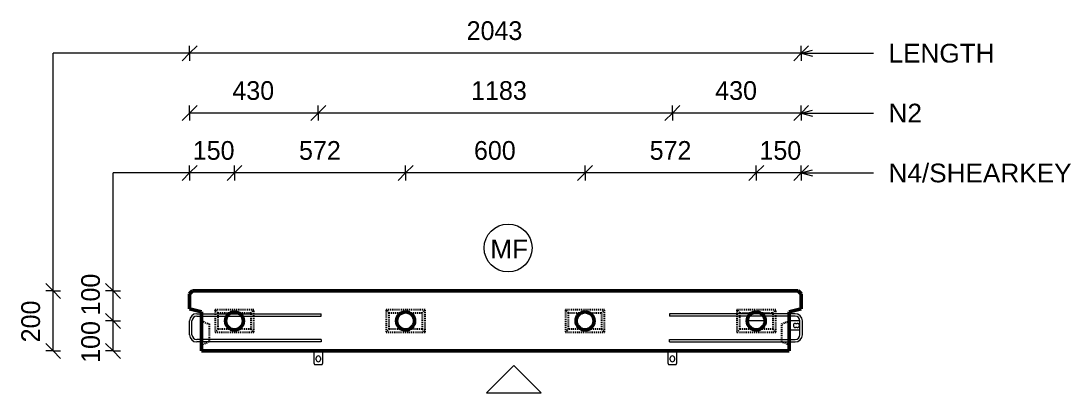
# Model space of a CAD drawing. Header units: millimetres. Extents: x -14573 to -64, y -12208 to 18539.
# Drawn here: x -14573 to -11067, y 12773 to 14015 of the extents above; entities that cross this region are included whole.
import ezdxf

# ---------------------------------------------------------------- set-up
doc = ezdxf.new("R2010")
doc.units = ezdxf.units.MM
doc.linetypes.add('Dash', pattern=[6.36, 3.18, -3.18])
for name, color, linetype, lineweight in [('A-ANNO-DIMS', 211, 'Continuous', 9), ('A-ANNO-DIMS-25', 211, 'Continuous', 9), ('A-DETL-MBND', 5, 'Continuous', 18), ('A-DETL-THIN', 151, 'Continuous', 18), ('A-GENM', 13, 'Continuous', 18), ('A-WALL', 113, 'Continuous', 25), ('A-WALL-HDLN', 110, 'Dash', 25), ('G-ANNO-TEXT', 231, 'Continuous', 9), ('S-RBAR', 171, 'Continuous', 18)]:
    doc.layers.add(name, color=color, linetype=linetype, lineweight=lineweight)
doc.styles.add('Arial', font='arial.ttf', dxfattribs={"height": 62.5})
doc.styles.add('Nirmala UI Semilight', font='NirmalaS.ttf', dxfattribs={"height": 62.5})
doc.dimstyles.new('Arrow_Filled_-_2_5_NI_UI', dxfattribs={"dimscale": 304.8, "dimtxt": 65.460247, "dimasz": 0.164042, "dimexe": 0.082021, "dimexo": 0.0625, "dimgap": 0.082021, "dimtad": 1, "dimdec": 4, "dimzin": 0, "dimdsep": 46, "dimtxsty": 'Nirmala UI Semilight', "dimblk1": 'OBLIQUE', "dimblk2": 'OBLIQUE', "dimsah": 1, "dimcen": 0.09, "dimazin": 0, "dimtfac": 1, "dimtdec": 4, "dimtix": 1, "dimtmove": 0, "dimatfit": 3, "dimfxl": 0.082021, "dimfxlon": 1, "dimtvp": 1, "dimtolj": 1, "dimtzin": 0, "dimarcsym": 2})
doc.dimstyles.new('Arrow_Filled_-_2_5_NI_UI_1', dxfattribs={"dimscale": 304.8, "dimtxt": 65.460247, "dimasz": 0.164042, "dimexe": 0.082021, "dimexo": 0.0625, "dimgap": 0.082021, "dimtad": 1, "dimdec": 4, "dimzin": 0, "dimdsep": 46, "dimtxsty": 'Nirmala UI Semilight', "dimblk1": 'OBLIQUE', "dimblk2": 'OBLIQUE', "dimsah": 1, "dimcen": 0.09, "dimazin": 0, "dimtfac": 1, "dimtdec": 4, "dimtix": 1, "dimtmove": 2, "dimatfit": 3, "dimfxl": 0.082021, "dimfxlon": 1, "dimtvp": 1, "dimtolj": 1, "dimtzin": 0, "dimarcsym": 2})

# ---------------------------------------------------------------- blocks, each defined once
blk = doc.blocks.new('RR spread anchor face based - RR-SA-2_5-250-1726823-Elevation Top')
at = {"layer": 'A-GENM'}
for p, q in [((-12088, 13013.8), (-12147.8, 13013.8)), ((-11972, 13013.8), (-12007.9, 13013.8)), ((-12007.9, 12983.8), (-11971.9, 12983.8)), ((-11986.9, 13005.8), (-11980.9, 13005.8)), ((-11980.9, 12991.8), (-11986.9, 12991.8))]:
    blk.add_line(p, q, dxfattribs=at)
for centre, start, end in [((-11986.9, 12998.8), 90, 270), ((-11980.9, 12998.8), 270, 90)]:
    blk.add_arc(centre, 7, start, end, dxfattribs=at)
blk = doc.blocks.new('RR spread anchor face based - RR-SA-1_4-160-1726851-Elevation Top')
at = {"layer": 'A-GENM'}
for p, q in [((-13595.4, 12913.8), (-13595.4, 12873.8)), ((-13565.4, 12873.8), (-13565.4, 12913.8)), ((-13595.4, 12873.8), (-13592.9, 12868.8)), ((-13587.4, 12884.3), (-13587.4, 12890.3)), ((-13573.4, 12890.3), (-13573.4, 12884.3)), ((-13567.9, 12868.8), (-13565.4, 12873.8)), ((-13592.9, 12868.8), (-13567.9, 12868.8))]:
    blk.add_line(p, q, dxfattribs=at)
for centre, start, end in [((-13580.4, 12890.3), 0, 180), ((-13580.4, 12884.3), 180, 0)]:
    blk.add_arc(centre, 7, start, end, dxfattribs=at)
blk = doc.blocks.new('DIMBLOCK1-Elevation Top')
at = {"layer": 'A-ANNO-DIMS-25'}
for p, q in [((-12117.9, 13507.8), (-12142.9, 13482.8)), ((-12117.9, 13507.8), (-12092.9, 13532.8)), ((-12117.9, 13507.8), (-12117.9, 13532.8)), ((-11967.9, 13507.8), (-12117.9, 13507.8)), ((-12117.9, 13507.8), (-12117.9, 13482.8)), ((-11967.9, 13507.8), (-11992.9, 13482.8)), ((-11967.9, 13507.8), (-11942.9, 13532.8)), ((-11967.9, 13507.8), (-11967.9, 13532.8)), ((-11967.9, 13507.8), (-11967.9, 13482.8))]:
    blk.add_line(p, q, dxfattribs=at)
at = {"layer": 'A-ANNO-DIMS-25', "color": 0, "insert": (-12107.2, 13614.4), "char_height": 62.5, "width": 154.248, "attachment_point": 1, "line_spacing_factor": 1.142579, "style": 'Nirmala UI Semilight'}
blk.add_mtext('150', dxfattribs=at)
blk = doc.blocks.new('_Oblique')
at = {"color": 0, "linetype": 'ByBlock', "lineweight": -2}
blk.add_line((-0.5, -0.5), (0.5, 0.5), dxfattribs=at)
blk = doc.blocks.new('DIMBLOCK2-Elevation Top')
at = {"layer": 'A-ANNO-DIMS-25'}
for p, q in [((-12689.4, 13507.8), (-12714.4, 13482.8)), ((-12689.4, 13507.8), (-12664.4, 13532.8)), ((-12689.4, 13507.8), (-12689.4, 13532.8)), ((-12117.9, 13507.8), (-12689.4, 13507.8)), ((-12689.4, 13507.8), (-12689.4, 13482.8)), ((-12117.9, 13507.8), (-12142.9, 13482.8)), ((-12117.9, 13507.8), (-12092.9, 13532.8)), ((-12117.9, 13507.8), (-12117.9, 13532.8)), ((-12117.9, 13507.8), (-12117.9, 13482.8))]:
    blk.add_line(p, q, dxfattribs=at)
at = {"layer": 'A-ANNO-DIMS-25', "color": 0, "insert": (-12473.9, 13614.4), "char_height": 62.5, "width": 168.53, "attachment_point": 1, "line_spacing_factor": 1.142579, "style": 'Nirmala UI Semilight'}
blk.add_mtext('572', dxfattribs=at)
blk = doc.blocks.new('DIMBLOCK3-Elevation Top')
at = {"layer": 'A-ANNO-DIMS-25'}
for p, q in [((-13288.9, 13507.8), (-13313.9, 13482.8)), ((-13288.9, 13507.8), (-13263.9, 13532.8)), ((-13288.9, 13507.8), (-13288.9, 13532.8)), ((-12689.4, 13507.8), (-13288.9, 13507.8)), ((-13288.9, 13507.8), (-13288.9, 13482.8)), ((-12689.4, 13507.8), (-12714.4, 13482.8)), ((-12689.4, 13507.8), (-12664.4, 13532.8)), ((-12689.4, 13507.8), (-12689.4, 13532.8)), ((-12689.4, 13507.8), (-12689.4, 13482.8))]:
    blk.add_line(p, q, dxfattribs=at)
at = {"layer": 'A-ANNO-DIMS-25', "color": 0, "insert": (-13060.6, 13614.4), "char_height": 62.5, "width": 171.387, "attachment_point": 1, "line_spacing_factor": 1.142579, "style": 'Nirmala UI Semilight'}
blk.add_mtext('600', dxfattribs=at)
blk = doc.blocks.new('DIMBLOCK4-Elevation Top')
at = {"layer": 'A-ANNO-DIMS-25'}
for p, q in [((-13860.4, 13507.8), (-13885.4, 13482.8)), ((-13860.4, 13507.8), (-13835.4, 13532.8)), ((-13860.4, 13507.8), (-13860.4, 13532.8)), ((-13288.9, 13507.8), (-13860.4, 13507.8)), ((-13860.4, 13507.8), (-13860.4, 13482.8)), ((-13288.9, 13507.8), (-13313.9, 13482.8)), ((-13288.9, 13507.8), (-13263.9, 13532.8)), ((-13288.9, 13507.8), (-13288.9, 13532.8)), ((-13288.9, 13507.8), (-13288.9, 13482.8))]:
    blk.add_line(p, q, dxfattribs=at)
at = {"layer": 'A-ANNO-DIMS-25', "color": 0, "insert": (-13644.9, 13614.4), "char_height": 62.5, "width": 168.53, "attachment_point": 1, "line_spacing_factor": 1.142579, "style": 'Nirmala UI Semilight'}
blk.add_mtext('572', dxfattribs=at)
blk = doc.blocks.new('DIMBLOCK5-Elevation Top')
at = {"layer": 'A-ANNO-DIMS-25'}
for p, q in [((-14010.4, 13507.8), (-14035.4, 13482.8)), ((-14010.4, 13507.8), (-13985.4, 13532.8)), ((-14010.4, 13507.8), (-14010.4, 13532.8)), ((-13860.4, 13507.8), (-14010.4, 13507.8)), ((-14010.4, 13507.8), (-14010.4, 13482.8)), ((-13860.4, 13507.8), (-13885.4, 13482.8)), ((-13860.4, 13507.8), (-13835.4, 13532.8)), ((-13860.4, 13507.8), (-13860.4, 13532.8)), ((-13860.4, 13507.8), (-13860.4, 13482.8))]:
    blk.add_line(p, q, dxfattribs=at)
at = {"layer": 'A-ANNO-DIMS-25', "color": 0, "insert": (-13999.7, 13614.4), "char_height": 62.5, "width": 154.248, "attachment_point": 1, "line_spacing_factor": 1.142579, "style": 'Nirmala UI Semilight'}
blk.add_mtext('150', dxfattribs=at)
blk = doc.blocks.new('DIMBLOCK6-Elevation Top')
at = {"layer": 'A-ANNO-DIMS-25'}
for p, q in [((-12397.9, 13707.8), (-12372.9, 13732.8)), ((-12397.9, 13707.8), (-12397.9, 13732.8)), ((-11967.9, 13707.8), (-11942.9, 13732.8)), ((-11967.9, 13707.8), (-11967.9, 13732.8)), ((-12397.9, 13707.8), (-12422.9, 13682.8)), ((-11967.9, 13707.8), (-12397.9, 13707.8)), ((-12397.9, 13707.8), (-12397.9, 13682.8)), ((-11967.9, 13707.8), (-11992.9, 13682.8)), ((-11967.9, 13707.8), (-11967.9, 13682.8))]:
    blk.add_line(p, q, dxfattribs=at)
at = {"layer": 'A-ANNO-DIMS-25', "color": 0, "insert": (-12254.9, 13814.4), "char_height": 62.5, "width": 172.815, "attachment_point": 1, "line_spacing_factor": 1.142579, "style": 'Nirmala UI Semilight'}
blk.add_mtext('430', dxfattribs=at)
blk = doc.blocks.new('DIMBLOCK7-Elevation Top')
at = {"layer": 'A-ANNO-DIMS-25'}
for p, q in [((-13580.4, 13707.8), (-13555.4, 13732.8)), ((-13580.4, 13707.8), (-13580.4, 13732.8)), ((-12397.9, 13707.8), (-12372.9, 13732.8)), ((-12397.9, 13707.8), (-12397.9, 13732.8)), ((-13580.4, 13707.8), (-13605.4, 13682.8)), ((-12397.9, 13707.8), (-13580.4, 13707.8)), ((-13580.4, 13707.8), (-13580.4, 13682.8)), ((-12397.9, 13707.8), (-12422.9, 13682.8)), ((-12397.9, 13707.8), (-12397.9, 13682.8))]:
    blk.add_line(p, q, dxfattribs=at)
at = {"layer": 'A-ANNO-DIMS-25', "color": 0, "insert": (-13070.1, 13814.4), "char_height": 62.5, "width": 194.238, "attachment_point": 1, "line_spacing_factor": 1.142579, "style": 'Nirmala UI Semilight'}
blk.add_mtext('1183', dxfattribs=at)
blk = doc.blocks.new('DIMBLOCK8-Elevation Top')
at = {"layer": 'A-ANNO-DIMS-25'}
for p, q in [((-14010.4, 13707.8), (-13985.4, 13732.8)), ((-14010.4, 13707.8), (-14010.4, 13732.8)), ((-13580.4, 13707.8), (-13555.4, 13732.8)), ((-13580.4, 13707.8), (-13580.4, 13732.8)), ((-14010.4, 13707.8), (-14035.4, 13682.8)), ((-13580.4, 13707.8), (-14010.4, 13707.8)), ((-14010.4, 13707.8), (-14010.4, 13682.8)), ((-13580.4, 13707.8), (-13605.4, 13682.8)), ((-13580.4, 13707.8), (-13580.4, 13682.8))]:
    blk.add_line(p, q, dxfattribs=at)
at = {"layer": 'A-ANNO-DIMS-25', "color": 0, "insert": (-13867.4, 13814.4), "char_height": 62.5, "width": 172.815, "attachment_point": 1, "line_spacing_factor": 1.142579, "style": 'Nirmala UI Semilight'}
blk.add_mtext('430', dxfattribs=at)
blk = doc.blocks.new('DIMBLOCK9-Elevation Top')
at = {"layer": 'A-ANNO-DIMS-25'}
for p, q in [((-14265.9, 13013.8), (-14290.9, 13038.8)), ((-14265.9, 13013.8), (-14290.9, 13013.8)), ((-14265.9, 12913.8), (-14265.9, 13013.8)), ((-14265.9, 13013.8), (-14240.9, 12988.8)), ((-14265.9, 13013.8), (-14240.9, 13013.8)), ((-14265.9, 12913.8), (-14290.9, 12938.8)), ((-14265.9, 12913.8), (-14290.9, 12913.8)), ((-14265.9, 12913.8), (-14240.9, 12888.8)), ((-14265.9, 12913.8), (-14240.9, 12913.8))]:
    blk.add_line(p, q, dxfattribs=at)
at = {"layer": 'A-ANNO-DIMS-25', "color": 0, "insert": (-14372.4, 12873.9), "char_height": 62.5, "width": 154.248, "attachment_point": 1, "rotation": 90, "line_spacing_factor": 1.142579, "style": 'Nirmala UI Semilight'}
blk.add_mtext('100', dxfattribs=at)
blk = doc.blocks.new('DIMBLOCK10-Elevation Top')
at = {"layer": 'A-ANNO-DIMS-25'}
for p, q in [((-14265.9, 13113.8), (-14290.9, 13138.8)), ((-14265.9, 13113.8), (-14290.9, 13113.8)), ((-14265.9, 13013.8), (-14265.9, 13113.8)), ((-14265.9, 13113.8), (-14240.9, 13088.8)), ((-14265.9, 13113.8), (-14240.9, 13113.8)), ((-14265.9, 13013.8), (-14290.9, 13038.8)), ((-14265.9, 13013.8), (-14290.9, 13013.8)), ((-14265.9, 13013.8), (-14240.9, 12988.8)), ((-14265.9, 13013.8), (-14240.9, 13013.8))]:
    blk.add_line(p, q, dxfattribs=at)
at = {"layer": 'A-ANNO-DIMS-25', "color": 0, "insert": (-14372.4, 13032.2), "char_height": 62.5, "width": 154.248, "attachment_point": 1, "rotation": 90, "line_spacing_factor": 1.142579, "style": 'Nirmala UI Semilight'}
blk.add_mtext('100', dxfattribs=at)
blk = doc.blocks.new('DIMBLOCK11-Elevation Top')
at = {"layer": 'A-ANNO-DIMS-25'}
for p, q in [((-14465.9, 13113.8), (-14490.9, 13138.8)), ((-14465.9, 13113.8), (-14490.9, 13113.8)), ((-14465.9, 12913.8), (-14465.9, 13113.8)), ((-14465.9, 13113.8), (-14440.9, 13088.8)), ((-14465.9, 13113.8), (-14440.9, 13113.8)), ((-14465.9, 12913.8), (-14490.9, 12938.8)), ((-14465.9, 12913.8), (-14490.9, 12913.8)), ((-14465.9, 12913.8), (-14440.9, 12888.8)), ((-14465.9, 12913.8), (-14440.9, 12913.8))]:
    blk.add_line(p, q, dxfattribs=at)
at = {"layer": 'A-ANNO-DIMS-25', "color": 0, "insert": (-14572.4, 12942.4), "char_height": 62.5, "width": 171.387, "attachment_point": 1, "rotation": 90, "line_spacing_factor": 1.142579, "style": 'Nirmala UI Semilight'}
blk.add_mtext('200', dxfattribs=at)
blk = doc.blocks.new('DIMBLOCK12-Elevation Top')
at = {"layer": 'A-ANNO-DIMS-25'}
for p, q in [((-14010.4, 13907.8), (-13985.4, 13932.8)), ((-14010.4, 13907.8), (-14010.4, 13932.8)), ((-11967.9, 13907.8), (-11942.9, 13932.8)), ((-11967.9, 13907.8), (-11967.9, 13932.8)), ((-14010.4, 13907.8), (-14035.4, 13882.8)), ((-11967.9, 13907.8), (-14010.4, 13907.8)), ((-14010.4, 13907.8), (-14010.4, 13882.8)), ((-11967.9, 13907.8), (-11992.9, 13882.8)), ((-11967.9, 13907.8), (-11967.9, 13882.8))]:
    blk.add_line(p, q, dxfattribs=at)
at = {"layer": 'A-ANNO-DIMS-25', "color": 0, "insert": (-13085, 14014.4), "char_height": 62.5, "width": 229.944, "attachment_point": 1, "line_spacing_factor": 1.142579, "style": 'Nirmala UI Semilight'}
blk.add_mtext('2043', dxfattribs=at)

msp = doc.modelspace()

# ---------------------------------------------------------------- linework, layer by layer
at = {"layer": 'A-DETL-MBND'}
for p, q in [((-14465.89476, 13113.80383), (-14465.89476, 13907.8159)), ((-14010.4305, 13907.8159), (-14465.89476, 13907.8159)), ((-14265.89476, 13113.80383), (-14265.89476, 13507.8159)), ((-14010.4305, 13507.8159), (-14265.89476, 13507.8159))]:
    msp.add_line(p, q, dxfattribs=at)
at = {"layer": 'A-DETL-THIN'}
for p, q in [((-12927.75922, 12864.66189), (-13019.18057, 12773.24053)), ((-12836.33786, 12773.24053), (-12927.75922, 12864.66189)), ((-13019.18057, 12773.24053), (-12836.33786, 12773.24053))]:
    msp.add_line(p, q, dxfattribs=at)
msp.add_circle((-12946.56723, 13257.40479), 80, dxfattribs=at)
at = {"layer": 'A-WALL', "lineweight": 50}
for p, q in [((-14000.42792, 13113.80383), (-14010.4305, 13103.80125)), ((-14010.4305, 13103.80125), (-14010.4305, 13053.80383)), ((-11977.93308, 13113.80383), (-14000.42792, 13113.80383)), ((-11967.9305, 13103.80125), (-11977.93308, 13113.80383)), ((-11967.9305, 13053.80383), (-11967.9305, 13103.80125)), ((-14010.4305, 13053.80383), (-13970.4305, 13043.80383)), ((-12007.9305, 13043.80383), (-11967.9305, 13053.80383)), ((-13970.4305, 13043.80383), (-13970.4305, 12913.80383)), ((-12007.9305, 12913.80383), (-12007.9305, 13043.80383)), ((-13970.4305, 12913.80383), (-12007.9305, 12913.80383))]:
    msp.add_line(p, q, dxfattribs=at)
for centre, start, end in [((-13860.4305, 13013.80383), 90, 270), ((-13860.4305, 13013.80383), 270, 90), ((-13288.9305, 13013.80383), 90, 270), ((-13288.9305, 13013.80383), 270, 90), ((-12689.4305, 13013.80383), 90, 270), ((-12689.4305, 13013.80383), 270, 90), ((-12117.9305, 13013.80383), 90, 270), ((-12117.9305, 13013.80383), 270, 90)]:
    msp.add_arc(centre, 30, start, end, dxfattribs=at)
at = {"layer": 'A-WALL-HDLN'}
for p, q in [((-13795.4305, 13051.30383), (-13925.4305, 13051.30383)), ((-13925.4305, 13051.30383), (-13925.4305, 13037.85344)), ((-13915.4305, 13041.30383), (-13925.4305, 13051.30383)), ((-13805.4305, 13041.30383), (-13795.4305, 13051.30383)), ((-13795.4305, 13037.85344), (-13795.4305, 13051.30383)), ((-13223.9305, 13051.30383), (-13353.9305, 13051.30383)), ((-13353.9305, 13051.30383), (-13353.9305, 12976.30383)), ((-13343.9305, 13041.30383), (-13353.9305, 13051.30383)), ((-13233.9305, 13041.30383), (-13223.9305, 13051.30383)), ((-13223.9305, 12976.30383), (-13223.9305, 13051.30383)), ((-12624.4305, 13051.30383), (-12754.4305, 13051.30383)), ((-12754.4305, 13051.30383), (-12754.4305, 12976.30383)), ((-12744.4305, 13041.30383), (-12754.4305, 13051.30383)), ((-12634.4305, 13041.30383), (-12624.4305, 13051.30383)), ((-12624.4305, 12976.30383), (-12624.4305, 13051.30383)), ((-12052.9305, 13051.30383), (-12182.9305, 13051.30383)), ((-12182.9305, 13051.30383), (-12182.9305, 13037.85344)), ((-12172.9305, 13041.30383), (-12182.9305, 13051.30383)), ((-12062.9305, 13041.30383), (-12052.9305, 13051.30383)), ((-12052.9305, 13037.85344), (-12052.9305, 13051.30383)), ((-13970.38089, 13013.78399), (-13945.4305, 13003.80383)), ((-13925.4305, 13037.75422), (-13925.4305, 13029.85344)), ((-13925.4305, 13029.75422), (-13925.4305, 12976.30383)), ((-13915.4305, 13041.30383), (-13872.42008, 13041.30383)), ((-13915.4305, 13037.85344), (-13915.4305, 13041.30383)), ((-13915.4305, 13029.85344), (-13915.4305, 13037.75422)), ((-13915.4305, 12986.30383), (-13915.4305, 13029.75422)), ((-13848.44092, 13041.30383), (-13805.4305, 13041.30383)), ((-13805.4305, 13041.30383), (-13805.4305, 13037.85344)), ((-13805.4305, 13037.75422), (-13805.4305, 13029.85344)), ((-13805.4305, 13029.75422), (-13805.4305, 12986.30383)), ((-13795.4305, 13029.85344), (-13795.4305, 13037.75422)), ((-13795.4305, 12976.30383), (-13795.4305, 13029.75422)), ((-13343.9305, 13041.30383), (-13300.92008, 13041.30383)), ((-13343.9305, 12986.30383), (-13343.9305, 13041.30383)), ((-13276.94092, 13041.30383), (-13233.9305, 13041.30383)), ((-13233.9305, 13041.30383), (-13233.9305, 12986.30383)), ((-12744.4305, 13041.30383), (-12701.42008, 13041.30383)), ((-12744.4305, 12986.30383), (-12744.4305, 13041.30383)), ((-12677.44092, 13041.30383), (-12634.4305, 13041.30383)), ((-12634.4305, 13041.30383), (-12634.4305, 12986.30383)), ((-12182.9305, 13037.75422), (-12182.9305, 13029.85344)), ((-12182.9305, 13029.75422), (-12182.9305, 12976.30383)), ((-12172.9305, 13041.30383), (-12129.92008, 13041.30383)), ((-12172.9305, 13037.85344), (-12172.9305, 13041.30383)), ((-12172.9305, 13029.85344), (-12172.9305, 13037.75422)), ((-12172.9305, 12986.30383), (-12172.9305, 13029.75422)), ((-12105.94092, 13041.30383), (-12062.9305, 13041.30383)), ((-12062.9305, 13041.30383), (-12062.9305, 13037.85344)), ((-12062.9305, 13037.75422), (-12062.9305, 13029.85344)), ((-12062.9305, 13029.75422), (-12062.9305, 12986.30383)), ((-12052.9305, 13029.85344), (-12052.9305, 13037.75422)), ((-12052.9305, 12976.30383), (-12052.9305, 13029.75422)), ((-12032.9305, 13003.80383), (-12007.98011, 13013.78399)), ((-13945.4305, 13003.80383), (-13945.4305, 12951.7249)), ((-13925.4305, 12976.30383), (-13915.4305, 12986.30383)), ((-13925.4305, 12976.30383), (-13795.4305, 12976.30383)), ((-13872.42008, 12986.30383), (-13915.4305, 12986.30383)), ((-13805.4305, 12986.30383), (-13848.44092, 12986.30383)), ((-13805.4305, 12986.30383), (-13795.4305, 12976.30383)), ((-13353.9305, 12976.30383), (-13343.9305, 12986.30383)), ((-13353.9305, 12976.30383), (-13223.9305, 12976.30383)), ((-13300.92008, 12986.30383), (-13343.9305, 12986.30383)), ((-13233.9305, 12986.30383), (-13276.94092, 12986.30383)), ((-13233.9305, 12986.30383), (-13223.9305, 12976.30383)), ((-12754.4305, 12976.30383), (-12744.4305, 12986.30383)), ((-12754.4305, 12976.30383), (-12624.4305, 12976.30383)), ((-12701.42008, 12986.30383), (-12744.4305, 12986.30383)), ((-12634.4305, 12986.30383), (-12677.44092, 12986.30383)), ((-12634.4305, 12986.30383), (-12624.4305, 12976.30383)), ((-12182.9305, 12976.30383), (-12172.9305, 12986.30383)), ((-12182.9305, 12976.30383), (-12052.9305, 12976.30383)), ((-12129.92008, 12986.30383), (-12172.9305, 12986.30383)), ((-12062.9305, 12986.30383), (-12105.94092, 12986.30383)), ((-12062.9305, 12986.30383), (-12052.9305, 12976.30383)), ((-12032.9305, 12951.7249), (-12032.9305, 13003.80383)), ((-13945.87587, 12943.62568), (-13970.38089, 12933.82367)), ((-13945.4305, 12943.80383), (-13945.62782, 12943.7249)), ((-13945.4305, 12951.62568), (-13945.4305, 12943.80383)), ((-12032.9305, 12943.80383), (-12032.9305, 12951.62568)), ((-12032.73318, 12943.7249), (-12032.9305, 12943.80383)), ((-12007.98011, 12933.82367), (-12032.48514, 12943.62568))]:
    msp.add_line(p, q, dxfattribs=at)
at = {"layer": 'G-ANNO-TEXT', "color": 10}
for p, q in [((-11967.98098, 13907.84624), (-11930.48098, 13917.89433)), ((-11967.98098, 13907.84624), (-11930.48098, 13897.79814)), ((-11967.98098, 13907.84624), (-11726.15135, 13907.84624)), ((-11967.98098, 13707.84624), (-11930.48098, 13717.89433)), ((-11967.98098, 13707.84624), (-11930.48098, 13697.79814)), ((-11967.98098, 13707.84624), (-11726.15135, 13707.84624)), ((-11967.98098, 13507.84624), (-11930.48098, 13517.89433)), ((-11967.98098, 13507.84624), (-11930.48098, 13497.79814)), ((-11967.98098, 13507.84624), (-11726.15135, 13507.84624))]:
    msp.add_line(p, q, dxfattribs=at)
at = {"layer": 'S-RBAR'}
for p, q in [((-14010.4305, 12967.67529), (-14010.4305, 13013.80383)), ((-14002.4305, 12967.67529), (-14002.4305, 13013.80383)), ((-13986.4305, 13037.80383), (-13570.4305, 13037.80383)), ((-13986.4305, 13029.80383), (-13570.4305, 13029.80383)), ((-13570.4305, 13029.80383), (-13570.4305, 13037.80383)), ((-11987.9305, 13037.80383), (-12407.9305, 13037.80383)), ((-12407.9305, 13037.80383), (-12407.9305, 13029.80383)), ((-11987.9305, 13029.80383), (-12407.9305, 13029.80383)), ((-11971.9305, 12967.67529), (-11971.9305, 13013.80383)), ((-11963.9305, 12967.67529), (-11963.9305, 13013.80383)), ((-13570.4305, 12951.67529), (-13986.4305, 12951.67529)), ((-13570.4305, 12943.67529), (-13986.4305, 12943.67529)), ((-13570.4305, 12951.67529), (-13570.4305, 12943.67529)), ((-12407.9305, 12951.67529), (-11987.9305, 12951.67529)), ((-12407.9305, 12943.67529), (-12407.9305, 12951.67529)), ((-12407.9305, 12943.67529), (-11987.9305, 12943.67529))]:
    msp.add_line(p, q, dxfattribs=at)
for centre, radius, start, end in [((-13986.4305, 13013.80383), 24, 90, 180), ((-13986.4305, 13013.80383), 16, 90, 180), ((-11987.9305, 13013.80383), 24, 0, 90), ((-11987.9305, 13013.80383), 16, 0, 90), ((-13986.4305, 12967.67529), 24, 180, 270), ((-13986.4305, 12967.67529), 16, 180, 270), ((-11987.9305, 12967.67529), 16, 270, 0), ((-11987.9305, 12967.67529), 24, 270, 360)]:
    msp.add_arc(centre, radius, start, end, dxfattribs=at)

# ---------------------------------------------------------------- block references
at = {"layer": 'A-GENM'}
for name, p in [('RR spread anchor face based - RR-SA-2_5-250-1726823-Elevation Top', (0, 0)), ('RR spread anchor face based - RR-SA-1_4-160-1726851-Elevation Top', (0, 0)), ('RR spread anchor face based - RR-SA-1_4-160-1726851-Elevation Top', (1182.5, 0))]:
    msp.add_blockref(name, p, dxfattribs=at)

# ---------------------------------------------------------------- texts
at = {"layer": 'G-ANNO-TEXT', "color": 7, "char_height": 62.5, "attachment_point": 1, "style": 'Arial'}
for s, insert, width in [('LENGTH', (-11676.15135, 13939.09624), 428.9028125), ('N2', (-11676.15135, 13739.09624), 134.2826563), ('N4/SHEARKEY', (-11676.15135, 13539.09624), 737.5525), ('MF', (-13006.15796, 13285.72176), 150.3164062)]:
    msp.add_mtext(s, dxfattribs=dict(at, insert=insert, width=width))

# ---------------------------------------------------------------- dimensions: what is measured, and where the dimension line sits
at = {"layer": 'A-ANNO-DIMS'}
for base, p1, p2, override, picture, middle in [((-14010.4305, 13907.8159), (-11967.9305, 13882.8159), (-14010.4305, 13882.8159), {"dimpost": '<>', "dimfxl": 2042.5}, 'DIMBLOCK12-Elevation Top', (-12989.1805, 13965.13372)), ((-14010.4305, 13707.8159), (-13580.4305, 13682.8159), (-14010.4305, 13682.8159), {"dimpost": '<>', "dimfxl": 430}, 'DIMBLOCK8-Elevation Top', (-13795.4305, 13765.13372)), ((-13580.4305, 13707.8159), (-12397.9305, 13682.8159), (-13580.4305, 13682.8159), {"dimpost": '<>', "dimfxl": 1182.5}, 'DIMBLOCK7-Elevation Top', (-12989.1805, 13765.30805)), ((-12397.9305, 13707.8159), (-11967.9305, 13682.8159), (-12397.9305, 13682.8159), {"dimpost": '<>', "dimfxl": 430}, 'DIMBLOCK6-Elevation Top', (-12182.9305, 13765.13372)), ((-14010.4305, 13507.8159), (-13860.4305, 13482.8159), (-14010.4305, 13482.8159), {"dimpost": '<>', "dimfxl": 150}, 'DIMBLOCK5-Elevation Top', (-13935.4305, 13565.28626)), ((-13860.4305, 13507.8159), (-13288.9305, 13482.8159), (-13860.4305, 13482.8159), {"dimpost": '<>', "dimfxl": 571.5}, 'DIMBLOCK4-Elevation Top', (-13574.6805, 13565.11192)), ((-13288.9305, 13507.8159), (-12689.4305, 13482.8159), (-13288.9305, 13482.8159), {"dimpost": '<>', "dimfxl": 599.5}, 'DIMBLOCK3-Elevation Top', (-12989.1805, 13565.13372)), ((-12689.4305, 13507.8159), (-12117.9305, 13482.8159), (-12689.4305, 13482.8159), {"dimpost": '<>', "dimfxl": 571.5}, 'DIMBLOCK2-Elevation Top', (-12403.6805, 13565.11192)), ((-12117.9305, 13507.8159), (-11967.9305, 13482.8159), (-12117.9305, 13482.8159), {"dimpost": '<>', "dimfxl": 150}, 'DIMBLOCK1-Elevation Top', (-12042.9305, 13565.28626))]:
    dim = msp.add_linear_dim(base=base, p1=p1, p2=p2, dimstyle='Arrow_Filled_-_2_5_NI_UI', override=override, dxfattribs=at)
    dim.commit()
    dim.dimension.update_dxf_attribs({"geometry": picture, "text_midpoint": middle})
for base, p1, p2, picture, middle in [((-14265.89476, 13113.80383), (-14240.89476, 13013.80383), (-14240.89476, 13113.80383), 'DIMBLOCK10-Elevation Top', (-14330.77107, 13109.34694)), ((-14265.89476, 13013.80383), (-14240.89476, 12913.80383), (-14240.89476, 13013.80383), 'DIMBLOCK9-Elevation Top', (-14330.77107, 12951.02624))]:
    dim = msp.add_linear_dim(base=base, p1=p1, p2=p2, angle=90, dimstyle='Arrow_Filled_-_2_5_NI_UI_1', override={"dimpost": '<>', "dimfxl": 100}, dxfattribs=at)
    dim.commit()
    dim.dimension.update_dxf_attribs({"geometry": picture, "text_midpoint": middle, "dimtype": 160, "text_rotation": 90})
dim = msp.add_linear_dim(base=(-14465.89476, 13113.80383), p1=(-14440.89476, 12913.80383), p2=(-14440.89476, 13113.80383), angle=90, dimstyle='Arrow_Filled_-_2_5_NI_UI', override={"dimpost": '<>', "dimfxl": 200}, dxfattribs=at)
dim.commit()
dim.dimension.update_dxf_attribs({"geometry": 'DIMBLOCK11-Elevation Top', "text_midpoint": (-14523.19078, 13013.80383)})

doc.saveas('drawing.dxf')
